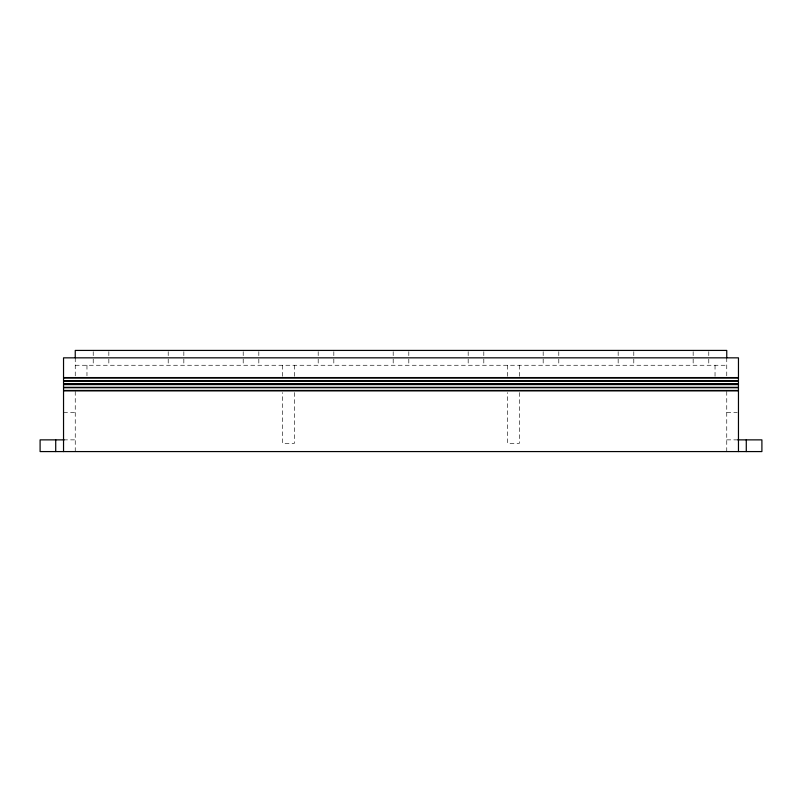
<?xml version="1.0" encoding="UTF-8"?>
<svg xmlns="http://www.w3.org/2000/svg" width="802" height="802" viewBox="0 0 802 802"><rect width="100%" height="100%" fill="white"/><g stroke="black" fill="none" stroke-linecap="round" stroke-linejoin="round"><path stroke-width="0.6" stroke-dasharray="4.01 3.01" d="M75.248 365.261L726.752 365.261M63.538 412.519L75.248 412.519M726.752 412.519L737.289 412.519M63.538 439.867L75.248 439.867M726.752 439.867L738.462 439.867M726.752 357.842L726.752 376.479M726.752 391.396L726.752 451.576M715.033 365.261L715.033 376.98M708.778 351.657L708.778 357.842M708.778 359.075L708.778 365.261M693.159 351.657L693.159 357.842M693.159 359.075L693.159 365.261M633.791 351.657L633.791 357.842M633.791 359.075L633.791 365.261M618.162 351.657L618.162 357.842M618.162 359.075L618.162 365.261M558.793 351.657L558.793 357.842M558.793 359.075L558.793 365.261M543.175 351.657L543.175 357.842M543.175 359.075L543.175 365.261M519.345 365.261L519.345 376.419M519.345 392.539L519.345 443.376L507.626 443.376L507.626 392.539M507.626 365.261L507.626 376.419M483.806 351.657L483.806 357.842M483.806 359.075L483.806 365.261M468.178 351.657L468.178 357.842M468.178 359.075L468.178 365.261M408.809 351.657L408.809 357.842M408.809 359.075L408.809 365.261M393.191 351.657L393.191 357.842M393.191 359.075L393.191 365.261M333.822 351.657L333.822 357.842M333.822 359.075L333.822 365.261M318.193 351.657L318.193 357.842M318.193 359.075L318.193 365.261M294.374 365.261L294.374 376.419M294.374 392.539L294.374 443.376L282.655 443.376L282.655 392.539M282.655 365.261L282.655 376.419M258.825 351.657L258.825 357.842M258.825 359.075L258.825 365.261M243.206 351.657L243.206 357.842M243.206 359.075L243.206 365.261M183.838 351.657L183.838 357.842M183.838 359.075L183.838 365.261M168.209 351.657L168.209 357.842M168.209 359.075L168.209 365.261M108.841 351.657L108.841 357.842M108.841 359.075L108.841 365.261M93.222 351.657L93.222 357.842M93.222 359.075L93.222 365.261M86.967 365.261L86.967 375.807M75.248 357.842L75.248 376.98M75.248 391.396L75.248 451.576"/><path stroke-width="1.2" d="M63.538 377.572L738.462 377.572M63.538 377.963L738.462 377.963M63.538 380.689L738.462 380.689M63.538 381.08L738.462 381.08M63.538 383.817L738.462 383.817M63.538 384.208L738.462 384.208M63.538 384.599L738.462 384.599M63.538 387.336L738.462 387.336M63.538 387.727L738.462 387.727M63.538 390.454L738.462 390.454M63.538 390.845L738.462 390.845M64.27 439.867L40.1 439.867L40.1 451.576L761.9 451.576L761.9 439.867L737.73 439.867M746.281 439.867L746.281 451.576M738.462 451.576L738.462 357.842L63.538 357.842L63.538 451.576M726.752 357.842L726.752 350.424L75.248 350.424L75.248 357.842M55.719 439.867L55.719 451.576"/></g></svg>
